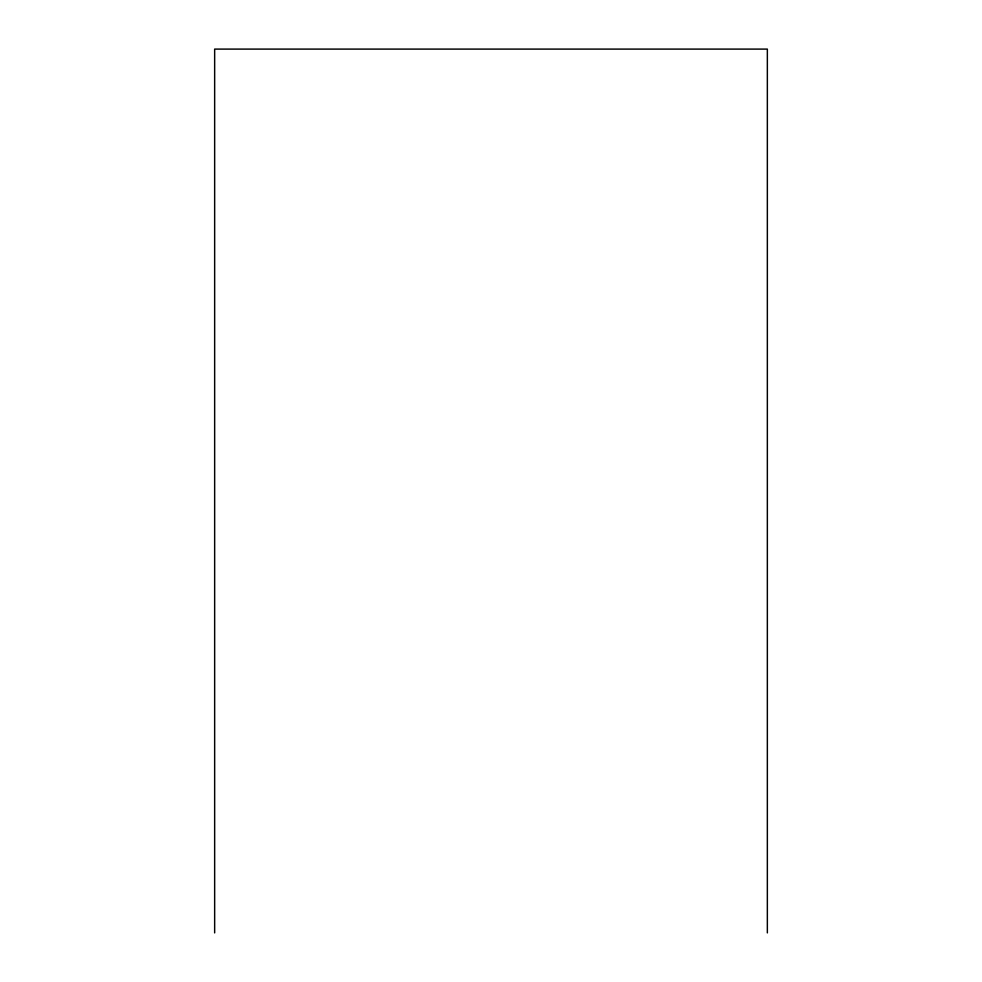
<?xml version="1.0" encoding="UTF-8"?>
<svg xmlns="http://www.w3.org/2000/svg" width="982" height="982" viewBox="0 0 982 982"><rect width="100%" height="100%" fill="white"/><g stroke="black" fill="none" stroke-linecap="round" stroke-linejoin="round"><path stroke-width="1.47" d="M767.347 932.9L767.347 49.1L214.653 49.1L214.653 932.9"/></g></svg>
